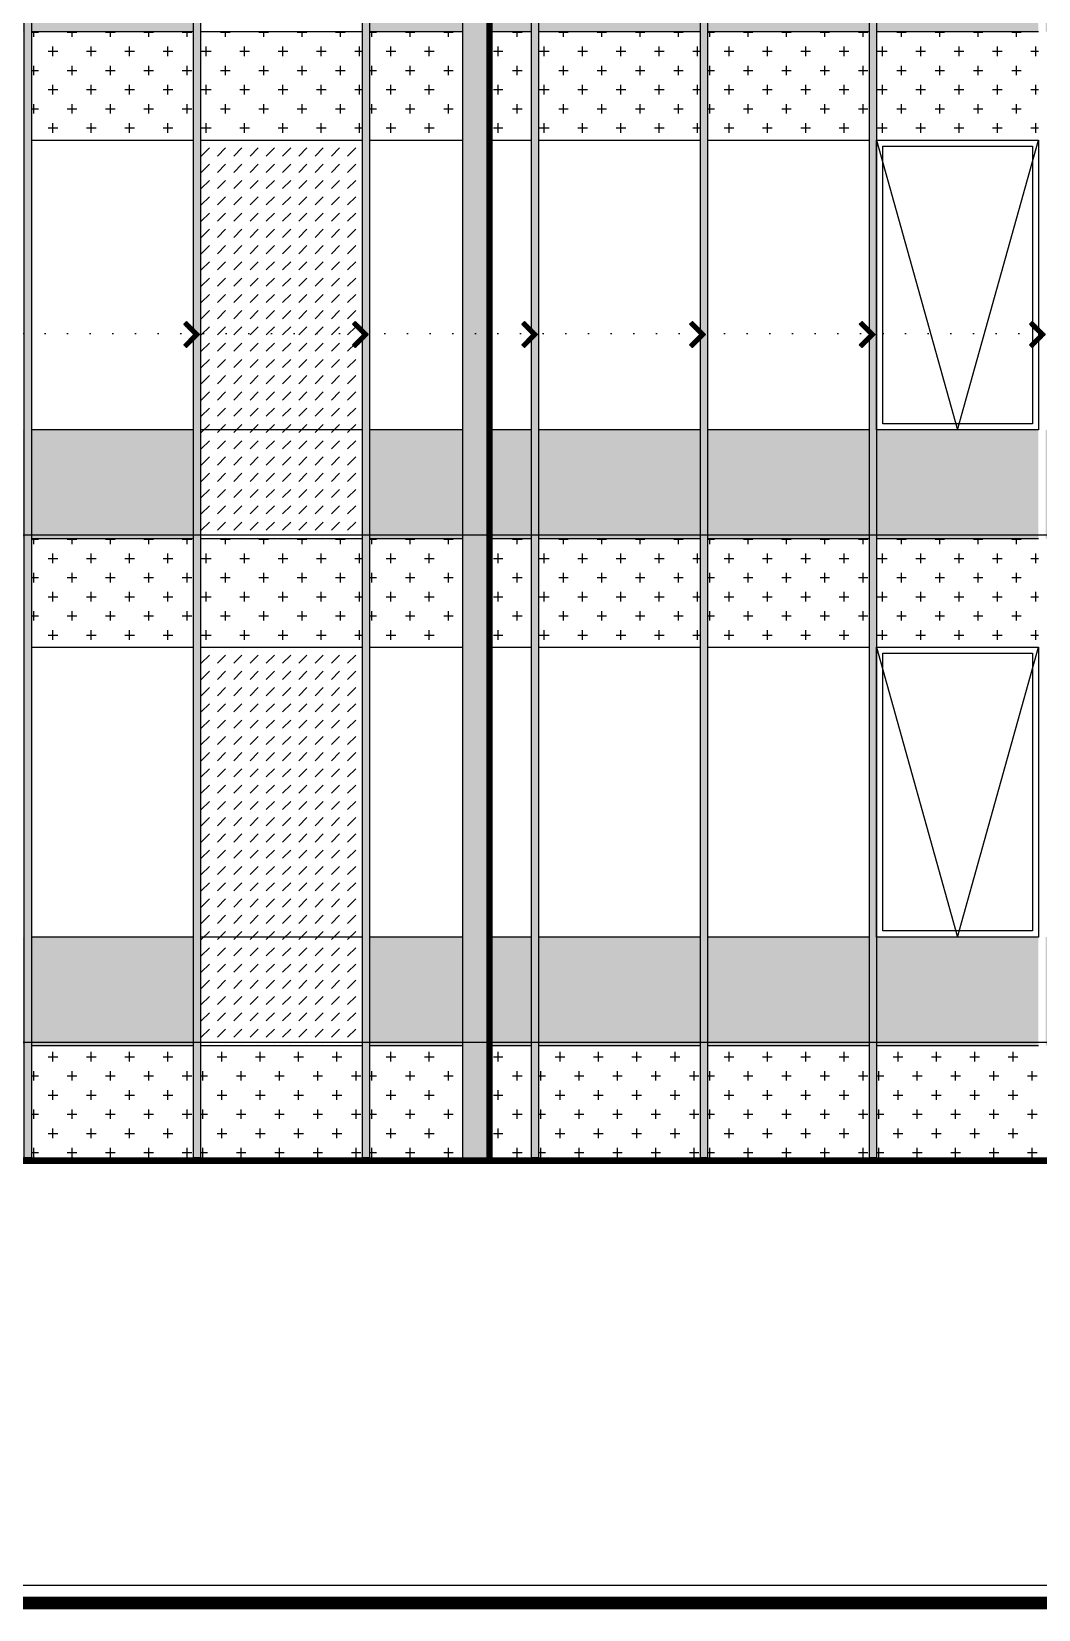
# Model space of a CAD drawing. Extents: x -863035 to 270371, y -8918 to 240488.
# Drawn here: x -836242 to -827902, y 147256 to 160326 of the extents above; entities that cross this region are included whole.
import ezdxf

# ---------------------------------------------------------------- set-up
doc = ezdxf.new("R2010")
doc.units = 0
doc.header["$LTSCALE"] = 1000
doc.header["$MEASUREMENT"] = 0
doc.linetypes.add('109-34 轴网$0$L1$0$$AUDIT_BAD_LTYPE1', pattern=[0])
doc.linetypes.add('DOT2', pattern=[0.125, 0, -0.125])
for name, color, linetype in [('01-标注_符号', 200, 'Continuous'), ('05-填充_156', 156, 'Continuous'), ('05-填充_18', 18, 'Continuous'), ('05-填充_天正', 26, 'Continuous'), ('A-C_窗', 140, 'Continuous'), ('D_铝板', 181, 'Continuous'), ('E-立面', 255, 'Continuous'), ('E-立面轮廓', 241, 'Continuous')]:
    doc.layers.add(name, color=color, linetype=linetype)
doc.layers.add('04-不打印_辅助线', color=165, linetype='Continuous', plot=False)
doc.styles.add('logo-3', font='', dxfattribs={"width": 0.8})
doc.styles.get('logo-3').set_extended_font_data('SimSun')
doc.dimstyles.new('副本 ISO-1', dxfattribs={"dimtxt": 2.5, "dimasz": 1.5, "dimexe": 1.25, "dimexo": 0.625, "dimtad": 1, "dimdec": 0, "dimtxsty": 'logo-3', "dimblk": 'ARCHTICK', "dimcen": 2.5, "dimdle": 1, "dimadec": 0, "dimazin": 0, "dimtfac": 1, "dimtdec": 0, "dimtix": 1, "dimtmove": 0, "dimatfit": 3, "dimldrblk": 'AR', "dimfxl": 0, "dimarcsym": 0})
pattern_1 = [(0, (-1365218.24, 98653.57), (158.75, 158.75), [79.375, -238.125]), (90, (-1365178.55, 98613.88), (-158.75, 158.75), [79.375, -238.125])]
pattern_2 = [(0, (-1362418.24, 98653.57), (158.75, 158.75), [79.375, -238.125]), (90, (-1362378.55, 98613.88), (-158.75, 158.75), [79.375, -238.125])]
pattern_3 = [(0, (-1359618.24, 98653.57), (158.75, 158.75), [79.375, -238.125]), (90, (-1359578.55, 98613.88), (-158.75, 158.75), [79.375, -238.125])]
pattern_4 = [(0, (-1361848.24, 98653.57), (158.75, 158.75), [79.375, -238.125]), (90, (-1361808.55, 98613.88), (-158.75, 158.75), [79.375, -238.125])]
pattern_5 = [(0, (-1365218.24, 102853.57), (158.75, 158.75), [79.375, -238.125]), (90, (-1365178.55, 102813.88), (-158.75, 158.75), [79.375, -238.125])]
pattern_6 = [(0, (-1362418.24, 102853.57), (158.75, 158.75), [79.375, -238.125]), (90, (-1362378.55, 102813.88), (-158.75, 158.75), [79.375, -238.125])]
pattern_7 = [(0, (-1359618.24, 102853.57), (158.75, 158.75), [79.375, -238.125]), (90, (-1359578.55, 102813.88), (-158.75, 158.75), [79.375, -238.125])]

# ---------------------------------------------------------------- blocks, each defined once
blk = doc.blocks.new('*U23')
at = {"layer": '05-填充_18'}
h = blk.add_hatch(color=256, dxfattribs=at)
h.dxf.hatch_style = 1
h.paths.add_polyline_path([(60, -15050), (0, -15050), (0, 310), (60, 310)])
blk.add_lwpolyline([(60, -15050), (0, -15050), (0, 310), (60, 310)], close=True)
blk = doc.blocks.new('*U24')
at = {"layer": '05-填充_18'}
h = blk.add_hatch(color=256, dxfattribs=at)
h.dxf.hatch_style = 1
h.paths.add_polyline_path([(60, -14550), (0, -14550), (0, 310), (60, 310)])
blk.add_lwpolyline([(60, -14550), (0, -14550), (0, 310), (60, 310)], close=True)
blk = doc.blocks.new('A$C2DDF4F07')
at = {"layer": 'A-C_窗'}
for points in [[(0, 2400), (1340, 2400), (1340, 0), (0, 0)], [(50, 2350), (1290, 2350), (1290, 50), (50, 50)]]:
    blk.add_lwpolyline(points, close=True, dxfattribs=at)
blk.add_lwpolyline([(0, 2400), (670, 0), (1340, 2400)], dxfattribs=at)
blk = doc.blocks.new('_ArchTick')
at = {"color": 0, "linetype": 'ByBlock', "const_width": 0.4}
blk.add_lwpolyline([(-0.5, -0.5), (0.5, 0.5)], dxfattribs=at)
blk = doc.blocks.new('*X7')
at = {"color": 0}
for p, q in [((-1012.3076, 1692.7181), (-1012.3076, 1692.7266)), ((-1012.3075, 1692.7267), (-1012.2878, 1692.7267)), ((-1012.3066, 1692.7171), (-1012.3066, 1692.7276)), ((-1012.3065, 1692.7277), (-1012.2888, 1692.7277)), ((-1012.3056, 1692.7161), (-1012.3056, 1692.7286)), ((-1012.3055, 1692.7287), (-1012.2898, 1692.7287)), ((-1012.3046, 1692.7151), (-1012.3046, 1692.7296)), ((-1012.3045, 1692.7297), (-1012.2908, 1692.7297)), ((-1012.3036, 1692.7141), (-1012.3036, 1692.7306)), ((-1012.3035, 1692.7307), (-1012.2918, 1692.7307)), ((-1012.3026, 1692.7131), (-1012.3026, 1692.7316)), ((-1012.3025, 1692.7317), (-1012.2928, 1692.7317)), ((-1012.3016, 1692.7121), (-1012.3016, 1692.7326)), ((-1012.3015, 1692.7327), (-1012.2938, 1692.7327)), ((-1012.3006, 1692.7111), (-1012.3006, 1692.7336)), ((-1012.3005, 1692.7337), (-1012.2948, 1692.7337)), ((-1012.2996, 1692.7101), (-1012.2996, 1692.7346)), ((-1012.2995, 1692.7347), (-1012.2958, 1692.7347)), ((-1012.2986, 1692.7091), (-1012.2986, 1692.7356)), ((-1012.2985, 1692.7357), (-1012.2968, 1692.7357)), ((-1012.2976, 1692.7081), (-1012.2976, 1692.7364)), ((-1012.2966, 1692.7071), (-1012.2966, 1692.7354)), ((-1012.2956, 1692.7061), (-1012.2956, 1692.7344)), ((-1012.2946, 1692.7051), (-1012.2946, 1692.7334)), ((-1012.2936, 1692.7041), (-1012.2936, 1692.7324)), ((-1012.2926, 1692.7031), (-1012.2926, 1692.7314)), ((-1012.2916, 1692.7021), (-1012.2916, 1692.7304)), ((-1012.2906, 1692.7011), (-1012.2906, 1692.7294)), ((-1012.2896, 1692.7001), (-1012.2896, 1692.7284)), ((-1012.2886, 1692.6991), (-1012.2886, 1692.7274)), ((-1012.2876, 1692.6981), (-1012.2876, 1692.7264)), ((-1012.3116, 1692.7221), (-1012.3116, 1692.7226)), ((-1012.3115, 1692.7227), (-1012.2838, 1692.7227)), ((-1012.3111, 1692.7217), (-1012.2828, 1692.7217)), ((-1012.3106, 1692.7211), (-1012.3106, 1692.7236)), ((-1012.3105, 1692.7237), (-1012.2848, 1692.7237)), ((-1012.3101, 1692.7207), (-1012.2818, 1692.7207)), ((-1012.3096, 1692.7201), (-1012.3096, 1692.7246)), ((-1012.3095, 1692.7247), (-1012.2858, 1692.7247)), ((-1012.3091, 1692.7197), (-1012.2808, 1692.7197)), ((-1012.3086, 1692.7191), (-1012.3086, 1692.7256)), ((-1012.3085, 1692.7257), (-1012.2868, 1692.7257)), ((-1012.3081, 1692.7187), (-1012.2798, 1692.7187)), ((-1012.3071, 1692.7177), (-1012.2788, 1692.7177)), ((-1012.3061, 1692.7167), (-1012.2778, 1692.7167)), ((-1012.3051, 1692.7157), (-1012.2768, 1692.7157)), ((-1012.3041, 1692.7147), (-1012.2758, 1692.7147)), ((-1012.3031, 1692.7137), (-1012.2748, 1692.7137)), ((-1012.3021, 1692.7127), (-1012.2738, 1692.7127)), ((-1012.3011, 1692.7117), (-1012.2728, 1692.7117)), ((-1012.3001, 1692.7107), (-1012.2718, 1692.7107)), ((-1012.2991, 1692.7097), (-1012.2708, 1692.7097)), ((-1012.2981, 1692.7087), (-1012.2698, 1692.7087)), ((-1012.2971, 1692.7077), (-1012.2688, 1692.7077)), ((-1012.2961, 1692.7067), (-1012.2678, 1692.7067)), ((-1012.2951, 1692.7057), (-1012.2668, 1692.7057)), ((-1012.2941, 1692.7047), (-1012.2658, 1692.7047)), ((-1012.2931, 1692.7037), (-1012.2648, 1692.7037)), ((-1012.2921, 1692.7027), (-1012.2638, 1692.7027)), ((-1012.2911, 1692.7017), (-1012.2628, 1692.7017)), ((-1012.2901, 1692.7007), (-1012.2618, 1692.7007)), ((-1012.2891, 1692.6997), (-1012.2608, 1692.6997)), ((-1012.2881, 1692.6987), (-1012.2598, 1692.6987)), ((-1012.2871, 1692.6977), (-1012.2588, 1692.6977)), ((-1012.2866, 1692.6971), (-1012.2866, 1692.7254)), ((-1012.2861, 1692.6967), (-1012.2578, 1692.6967)), ((-1012.2856, 1692.6961), (-1012.2856, 1692.7244)), ((-1012.2851, 1692.6957), (-1012.2568, 1692.6957)), ((-1012.2846, 1692.6951), (-1012.2846, 1692.7234)), ((-1012.2841, 1692.6947), (-1012.2558, 1692.6947)), ((-1012.2836, 1692.6941), (-1012.2836, 1692.7224)), ((-1012.2836, 1692.6457), (-1012.2553, 1692.6457)), ((-1012.2831, 1692.6937), (-1012.2548, 1692.6937)), ((-1012.2826, 1692.6931), (-1012.2826, 1692.7214)), ((-1012.2826, 1692.6467), (-1012.2543, 1692.6467)), ((-1012.2826, 1692.6184), (-1012.2826, 1692.6467)), ((-1012.2821, 1692.6927), (-1012.2538, 1692.6927)), ((-1012.2816, 1692.6921), (-1012.2816, 1692.7204)), ((-1012.2816, 1692.6477), (-1012.2533, 1692.6477)), ((-1012.2816, 1692.6194), (-1012.2816, 1692.6477)), ((-1012.2811, 1692.6917), (-1012.2528, 1692.6917)), ((-1012.2806, 1692.6911), (-1012.2806, 1692.7194)), ((-1012.2806, 1692.6487), (-1012.2523, 1692.6487)), ((-1012.2806, 1692.6204), (-1012.2806, 1692.6487)), ((-1012.2801, 1692.6907), (-1012.2518, 1692.6907)), ((-1012.2796, 1692.6901), (-1012.2796, 1692.7184)), ((-1012.2796, 1692.6497), (-1012.2513, 1692.6497)), ((-1012.2796, 1692.6214), (-1012.2796, 1692.6497)), ((-1012.2791, 1692.6897), (-1012.2508, 1692.6897)), ((-1012.2786, 1692.6891), (-1012.2786, 1692.7174)), ((-1012.2786, 1692.6507), (-1012.2503, 1692.6507)), ((-1012.2786, 1692.6224), (-1012.2786, 1692.6507)), ((-1012.2781, 1692.6887), (-1012.2498, 1692.6887)), ((-1012.2776, 1692.6881), (-1012.2776, 1692.7164)), ((-1012.2776, 1692.6517), (-1012.2493, 1692.6517)), ((-1012.2776, 1692.6234), (-1012.2776, 1692.6517)), ((-1012.2771, 1692.6877), (-1012.2488, 1692.6877)), ((-1012.2766, 1692.6871), (-1012.2766, 1692.7154)), ((-1012.2766, 1692.6527), (-1012.2483, 1692.6527)), ((-1012.2766, 1692.6244), (-1012.2766, 1692.6527)), ((-1012.2761, 1692.6867), (-1012.2478, 1692.6867)), ((-1012.2756, 1692.6861), (-1012.2756, 1692.7144)), ((-1012.2756, 1692.6537), (-1012.2473, 1692.6537)), ((-1012.2756, 1692.6254), (-1012.2756, 1692.6537)), ((-1012.2751, 1692.6857), (-1012.2468, 1692.6857)), ((-1012.2746, 1692.6851), (-1012.2746, 1692.7134)), ((-1012.2746, 1692.6547), (-1012.2463, 1692.6547)), ((-1012.2746, 1692.6264), (-1012.2746, 1692.6547)), ((-1012.2741, 1692.6847), (-1012.2458, 1692.6847)), ((-1012.2736, 1692.6841), (-1012.2736, 1692.7124)), ((-1012.2736, 1692.6557), (-1012.2453, 1692.6557)), ((-1012.2736, 1692.6274), (-1012.2736, 1692.6557)), ((-1012.2731, 1692.6837), (-1012.2448, 1692.6837)), ((-1012.2726, 1692.6831), (-1012.2726, 1692.7114)), ((-1012.2726, 1692.6567), (-1012.2443, 1692.6567)), ((-1012.2726, 1692.6284), (-1012.2726, 1692.6567)), ((-1012.2721, 1692.6827), (-1012.2438, 1692.6827)), ((-1012.2716, 1692.6821), (-1012.2716, 1692.7104)), ((-1012.2716, 1692.6577), (-1012.2433, 1692.6577)), ((-1012.2716, 1692.6294), (-1012.2716, 1692.6577)), ((-1012.2711, 1692.6817), (-1012.2428, 1692.6817)), ((-1012.2706, 1692.6811), (-1012.2706, 1692.7094)), ((-1012.2706, 1692.6587), (-1012.2423, 1692.6587)), ((-1012.2706, 1692.6304), (-1012.2706, 1692.6587)), ((-1012.2701, 1692.6807), (-1012.2418, 1692.6807)), ((-1012.2696, 1692.6801), (-1012.2696, 1692.7084)), ((-1012.2696, 1692.6597), (-1012.2413, 1692.6597)), ((-1012.2696, 1692.6314), (-1012.2696, 1692.6597)), ((-1012.2691, 1692.6797), (-1012.2408, 1692.6797)), ((-1012.2686, 1692.6791), (-1012.2686, 1692.7074)), ((-1012.2686, 1692.6607), (-1012.2403, 1692.6607)), ((-1012.2686, 1692.6324), (-1012.2686, 1692.6607)), ((-1012.2681, 1692.6787), (-1012.2398, 1692.6787)), ((-1012.2676, 1692.6781), (-1012.2676, 1692.7064)), ((-1012.2676, 1692.6617), (-1012.2393, 1692.6617)), ((-1012.2676, 1692.6334), (-1012.2676, 1692.6617)), ((-1012.2671, 1692.6777), (-1012.2388, 1692.6777)), ((-1012.2666, 1692.6771), (-1012.2666, 1692.7054)), ((-1012.2666, 1692.6627), (-1012.2383, 1692.6627)), ((-1012.2666, 1692.6344), (-1012.2666, 1692.6627)), ((-1012.2661, 1692.6767), (-1012.2378, 1692.6767)), ((-1012.2656, 1692.6761), (-1012.2656, 1692.7044)), ((-1012.2656, 1692.6637), (-1012.2373, 1692.6637)), ((-1012.2656, 1692.6354), (-1012.2656, 1692.6637)), ((-1012.2651, 1692.6757), (-1012.2368, 1692.6757)), ((-1012.2646, 1692.6751), (-1012.2646, 1692.7034)), ((-1012.2646, 1692.6647), (-1012.2363, 1692.6647)), ((-1012.2646, 1692.6364), (-1012.2646, 1692.6647)), ((-1012.2641, 1692.6747), (-1012.2358, 1692.6747)), ((-1012.2636, 1692.6741), (-1012.2636, 1692.7024)), ((-1012.2636, 1692.6657), (-1012.2353, 1692.6657)), ((-1012.2636, 1692.6374), (-1012.2636, 1692.6657)), ((-1012.2631, 1692.6737), (-1012.2348, 1692.6737)), ((-1012.2626, 1692.6731), (-1012.2626, 1692.7014)), ((-1012.2626, 1692.6667), (-1012.2343, 1692.6667)), ((-1012.2626, 1692.6384), (-1012.2626, 1692.6667)), ((-1012.2621, 1692.6727), (-1012.2338, 1692.6727)), ((-1012.2616, 1692.6721), (-1012.2616, 1692.7004)), ((-1012.2616, 1692.6677), (-1012.2333, 1692.6677)), ((-1012.2616, 1692.6394), (-1012.2616, 1692.6677)), ((-1012.2611, 1692.6717), (-1012.2328, 1692.6717)), ((-1012.2606, 1692.6711), (-1012.2606, 1692.6994)), ((-1012.2606, 1692.6687), (-1012.2323, 1692.6687)), ((-1012.2606, 1692.6404), (-1012.2606, 1692.6687)), ((-1012.2601, 1692.6707), (-1012.2318, 1692.6707)), ((-1012.2596, 1692.6701), (-1012.2596, 1692.6984)), ((-1012.2596, 1692.6697), (-1012.2313, 1692.6697)), ((-1012.2596, 1692.6414), (-1012.2596, 1692.6697)), ((-1012.2586, 1692.6424), (-1012.2586, 1692.6974)), ((-1012.2576, 1692.6434), (-1012.2576, 1692.6964)), ((-1012.2566, 1692.6444), (-1012.2566, 1692.6954)), ((-1012.2556, 1692.6454), (-1012.2556, 1692.6944)), ((-1012.2546, 1692.6464), (-1012.2546, 1692.6934)), ((-1012.2536, 1692.6474), (-1012.2536, 1692.6924)), ((-1012.2526, 1692.6484), (-1012.2526, 1692.6914)), ((-1012.2516, 1692.6494), (-1012.2516, 1692.6904)), ((-1012.2506, 1692.6504), (-1012.2506, 1692.6894)), ((-1012.2496, 1692.6514), (-1012.2496, 1692.6884)), ((-1012.2486, 1692.6524), (-1012.2486, 1692.6874)), ((-1012.2476, 1692.6534), (-1012.2476, 1692.6864)), ((-1012.2466, 1692.6544), (-1012.2466, 1692.6854)), ((-1012.2456, 1692.6554), (-1012.2456, 1692.6844)), ((-1012.2446, 1692.6564), (-1012.2446, 1692.6834)), ((-1012.2436, 1692.6574), (-1012.2436, 1692.6824)), ((-1012.2426, 1692.6584), (-1012.2426, 1692.6814)), ((-1012.2416, 1692.6594), (-1012.2416, 1692.6804)), ((-1012.2406, 1692.6604), (-1012.2406, 1692.6794)), ((-1012.2396, 1692.6614), (-1012.2396, 1692.6784)), ((-1012.2386, 1692.6624), (-1012.2386, 1692.6774)), ((-1012.2376, 1692.6634), (-1012.2376, 1692.6764)), ((-1012.2366, 1692.6644), (-1012.2366, 1692.6754)), ((-1012.2356, 1692.6654), (-1012.2356, 1692.6744)), ((-1012.2346, 1692.6664), (-1012.2346, 1692.6734)), ((-1012.2336, 1692.6674), (-1012.2336, 1692.6724)), ((-1012.2326, 1692.6684), (-1012.2326, 1692.6714)), ((-1012.2316, 1692.6694), (-1012.2316, 1692.6704)), ((-1012.3116, 1692.6177), (-1012.2833, 1692.6177)), ((-1012.3116, 1692.6172), (-1012.3116, 1692.6177)), ((-1012.3111, 1692.6167), (-1012.2843, 1692.6167)), ((-1012.3106, 1692.6187), (-1012.2823, 1692.6187)), ((-1012.3106, 1692.6162), (-1012.3106, 1692.6187)), ((-1012.3101, 1692.6157), (-1012.2853, 1692.6157)), ((-1012.3096, 1692.6197), (-1012.2813, 1692.6197)), ((-1012.3096, 1692.6152), (-1012.3096, 1692.6197)), ((-1012.3091, 1692.6147), (-1012.2863, 1692.6147)), ((-1012.3086, 1692.6207), (-1012.2803, 1692.6207)), ((-1012.3086, 1692.6142), (-1012.3086, 1692.6207)), ((-1012.3081, 1692.6137), (-1012.2873, 1692.6137)), ((-1012.3076, 1692.6217), (-1012.2793, 1692.6217)), ((-1012.3076, 1692.6132), (-1012.3076, 1692.6217)), ((-1012.3071, 1692.6127), (-1012.2883, 1692.6127)), ((-1012.3066, 1692.6227), (-1012.2783, 1692.6227)), ((-1012.3066, 1692.6122), (-1012.3066, 1692.6227)), ((-1012.3061, 1692.6117), (-1012.2893, 1692.6117)), ((-1012.3056, 1692.6237), (-1012.2773, 1692.6237)), ((-1012.3056, 1692.6112), (-1012.3056, 1692.6237)), ((-1012.3051, 1692.6107), (-1012.2903, 1692.6107)), ((-1012.3046, 1692.6247), (-1012.2763, 1692.6247)), ((-1012.3046, 1692.6102), (-1012.3046, 1692.6247)), ((-1012.3041, 1692.6097), (-1012.2913, 1692.6097)), ((-1012.3036, 1692.6257), (-1012.2753, 1692.6257)), ((-1012.3036, 1692.6092), (-1012.3036, 1692.6257)), ((-1012.3031, 1692.6087), (-1012.2923, 1692.6087)), ((-1012.3026, 1692.6267), (-1012.2743, 1692.6267)), ((-1012.3026, 1692.6082), (-1012.3026, 1692.6267)), ((-1012.3021, 1692.6077), (-1012.2933, 1692.6077)), ((-1012.3016, 1692.6277), (-1012.2733, 1692.6277)), ((-1012.3016, 1692.6072), (-1012.3016, 1692.6277)), ((-1012.3011, 1692.6067), (-1012.2943, 1692.6067)), ((-1012.3006, 1692.6287), (-1012.2723, 1692.6287)), ((-1012.3006, 1692.6062), (-1012.3006, 1692.6287)), ((-1012.3001, 1692.6057), (-1012.2953, 1692.6057)), ((-1012.2996, 1692.6297), (-1012.2713, 1692.6297)), ((-1012.2996, 1692.6052), (-1012.2996, 1692.6297)), ((-1012.2991, 1692.6047), (-1012.2963, 1692.6047)), ((-1012.2986, 1692.6307), (-1012.2703, 1692.6307)), ((-1012.2986, 1692.6042), (-1012.2986, 1692.6307)), ((-1012.2981, 1692.6037), (-1012.2973, 1692.6037)), ((-1012.2976, 1692.6317), (-1012.2693, 1692.6317)), ((-1012.2976, 1692.6034), (-1012.2976, 1692.6317)), ((-1012.2966, 1692.6327), (-1012.2683, 1692.6327)), ((-1012.2966, 1692.6044), (-1012.2966, 1692.6327)), ((-1012.2956, 1692.6337), (-1012.2673, 1692.6337)), ((-1012.2956, 1692.6054), (-1012.2956, 1692.6337)), ((-1012.2946, 1692.6347), (-1012.2663, 1692.6347)), ((-1012.2946, 1692.6064), (-1012.2946, 1692.6347)), ((-1012.2936, 1692.6357), (-1012.2653, 1692.6357)), ((-1012.2936, 1692.6074), (-1012.2936, 1692.6357)), ((-1012.2926, 1692.6367), (-1012.2643, 1692.6367)), ((-1012.2926, 1692.6084), (-1012.2926, 1692.6367)), ((-1012.2916, 1692.6377), (-1012.2633, 1692.6377)), ((-1012.2916, 1692.6094), (-1012.2916, 1692.6377)), ((-1012.2906, 1692.6387), (-1012.2623, 1692.6387)), ((-1012.2906, 1692.6104), (-1012.2906, 1692.6387)), ((-1012.2896, 1692.6397), (-1012.2613, 1692.6397)), ((-1012.2896, 1692.6114), (-1012.2896, 1692.6397)), ((-1012.2886, 1692.6407), (-1012.2603, 1692.6407)), ((-1012.2886, 1692.6124), (-1012.2886, 1692.6407)), ((-1012.2876, 1692.6417), (-1012.2593, 1692.6417)), ((-1012.2876, 1692.6134), (-1012.2876, 1692.6417)), ((-1012.2866, 1692.6427), (-1012.2583, 1692.6427)), ((-1012.2866, 1692.6144), (-1012.2866, 1692.6427)), ((-1012.2856, 1692.6437), (-1012.2573, 1692.6437)), ((-1012.2856, 1692.6154), (-1012.2856, 1692.6437)), ((-1012.2846, 1692.6447), (-1012.2563, 1692.6447)), ((-1012.2846, 1692.6164), (-1012.2846, 1692.6447)), ((-1012.2836, 1692.6174), (-1012.2836, 1692.6457))]:
    blk.add_line(p, q, dxfattribs=at)
blk = doc.blocks.new('A-ARROW')
blk.add_lwpolyline([(0.0808, 0.0525), (0.0666, 0.0666), (0, 0), (0.0666, -0.0666), (0.0808, -0.0525), (0.0283, 0)], close=True)
at = {"rotation": 180}
blk.add_blockref('*X7', (-1012.2311, 1692.6699), dxfattribs=at)
blk = doc.blocks.new('AR')
at = {"xscale": -21.59999999986031, "yscale": 21.59999999999127, "zscale": 21.6, "rotation": 359.9999997162888}
blk.add_blockref('A-ARROW', (0, 0), dxfattribs=at)

msp = doc.modelspace()

# ---------------------------------------------------------------- hatches: boundary and pattern name
at = {"layer": '05-填充_156'}
h = msp.add_hatch(dxfattribs=at)
h.set_pattern_fill('CROSS', color=136, scale=100)
h.set_pattern_definition(pattern_5)
h.paths.add_polyline_path([(-834901.8, 160326.2), (-836241.8, 160326.2), (-836241.8, 159426.2), (-834901.8, 159426.2)])
h = msp.add_hatch(dxfattribs=at)
h.set_pattern_fill('CROSS', color=136, scale=100)
h.set_pattern_definition(pattern_5)
h.paths.add_polyline_path([(-833501.8, 160326.2), (-834841.8, 160326.2), (-834841.8, 159426.2), (-833501.8, 159426.2)])
h = msp.add_hatch(dxfattribs=at)
h.set_pattern_fill('CROSS', color=136, scale=100)
h.set_pattern_definition(pattern_6)
h.paths.add_polyline_path([(-832671.8, 160326.2), (-833441.8, 160326.2), (-833441.8, 159426.2), (-832671.8, 159426.2)])
h = msp.add_hatch(dxfattribs=at)
h.set_pattern_fill('CROSS', color=136, scale=100)
h.set_pattern_definition([(0, (-1361848.24, 102853.57), (158.75, 158.75), [79.375, -238.125]), (90, (-1361808.55, 102813.88), (-158.75, 158.75), [79.375, -238.125])])
h.paths.add_polyline_path([(-832101.8, 160326.2), (-832471.8, 160326.2), (-832471.8, 159426.2), (-832101.8, 159426.2)])
h = msp.add_hatch(dxfattribs=at)
h.set_pattern_fill('CROSS', color=136, scale=100)
h.set_pattern_definition(pattern_6)
h.paths.add_polyline_path([(-830701.8, 160326.2), (-832041.8, 160326.2), (-832041.8, 159426.2), (-830701.8, 159426.2)])
h = msp.add_hatch(dxfattribs=at)
h.set_pattern_fill('CROSS', color=136, scale=100)
h.set_pattern_definition(pattern_7)
h.paths.add_polyline_path([(-829301.8, 160326.2), (-830641.8, 160326.2), (-830641.8, 159426.2), (-829301.8, 159426.2)])
h = msp.add_hatch(dxfattribs=at)
h.set_pattern_fill('CROSS', color=136, scale=100)
h.set_pattern_definition(pattern_7)
h.paths.add_polyline_path([(-827901.8, 160326.2), (-829241.8, 160326.2), (-829241.8, 159426.2), (-827901.8, 159426.2)])
h = msp.add_hatch(dxfattribs=at)
h.set_pattern_fill('DASH', color=256, scale=100, angle=45)
h.set_pattern_definition([(45, (-1363818.24, 102853.57), (1e-14, 134.703842), [95.25, -95.25])])
h.paths.add_polyline_path([(-833501.8, 159426.2), (-834841.8, 159426.2), (-834841.8, 156126.2), (-833501.8, 156126.2)])
h = msp.add_hatch(dxfattribs=at)
h.set_pattern_fill('CROSS', color=136, scale=100)
h.set_pattern_definition(pattern_1)
h.paths.add_polyline_path([(-834901.8, 156126.2), (-836241.8, 156126.2), (-836241.8, 155226.2), (-834901.8, 155226.2)])
h = msp.add_hatch(dxfattribs=at)
h.set_pattern_fill('CROSS', color=136, scale=100)
h.set_pattern_definition(pattern_1)
h.paths.add_polyline_path([(-833501.8, 156126.2), (-834841.8, 156126.2), (-834841.8, 155226.2), (-833501.8, 155226.2)])
h = msp.add_hatch(dxfattribs=at)
h.set_pattern_fill('CROSS', color=136, scale=100)
h.set_pattern_definition(pattern_2)
h.paths.add_polyline_path([(-832671.8, 156126.2), (-833441.8, 156126.2), (-833441.8, 155226.2), (-832671.8, 155226.2)])
h = msp.add_hatch(dxfattribs=at)
h.set_pattern_fill('CROSS', color=136, scale=100)
h.set_pattern_definition(pattern_4)
h.paths.add_polyline_path([(-832101.8, 156126.2), (-832471.8, 156126.2), (-832471.8, 155226.2), (-832101.8, 155226.2)])
h = msp.add_hatch(dxfattribs=at)
h.set_pattern_fill('CROSS', color=136, scale=100)
h.set_pattern_definition(pattern_2)
h.paths.add_polyline_path([(-830701.8, 156126.2), (-832041.8, 156126.2), (-832041.8, 155226.2), (-830701.8, 155226.2)])
h = msp.add_hatch(dxfattribs=at)
h.set_pattern_fill('CROSS', color=136, scale=100)
h.set_pattern_definition(pattern_3)
h.paths.add_polyline_path([(-829301.8, 156126.2), (-830641.8, 156126.2), (-830641.8, 155226.2), (-829301.8, 155226.2)])
h = msp.add_hatch(dxfattribs=at)
h.set_pattern_fill('CROSS', color=136, scale=100)
h.set_pattern_definition(pattern_3)
h.paths.add_polyline_path([(-827901.8, 156126.2), (-829241.8, 156126.2), (-829241.8, 155226.2), (-827901.8, 155226.2)])
h = msp.add_hatch(dxfattribs=at)
h.set_pattern_fill('DASH', color=256, scale=100, angle=45)
h.set_pattern_definition([(45, (-1363818.24, 98653.57), (1e-14, 134.703842), [95.25, -95.25])])
h.paths.add_polyline_path([(-833501.8, 155226.2), (-834841.8, 155226.2), (-834841.8, 151926.2), (-833501.8, 151926.2)])
h = msp.add_hatch(dxfattribs=at)
h.set_pattern_fill('CROSS', color=136, scale=100)
h.set_pattern_definition(pattern_1)
h.paths.add_polyline_path([(-834901.8, 151926.2), (-836241.8, 151926.2), (-836241.8, 150996.2), (-834901.8, 150996.2)])
h = msp.add_hatch(dxfattribs=at)
h.set_pattern_fill('CROSS', color=136, scale=100)
h.set_pattern_definition([(0, (-1363818.24, 98653.57), (158.75, 158.75), [79.375, -238.125]), (90, (-1363778.55, 98613.88), (-158.75, 158.75), [79.375, -238.125])])
h.paths.add_polyline_path([(-833501.8, 151926.2), (-834841.8, 151926.2), (-834841.8, 150996.2), (-833501.8, 150996.2)])
h = msp.add_hatch(dxfattribs=at)
h.set_pattern_fill('CROSS', color=136, scale=100)
h.set_pattern_definition(pattern_2)
h.paths.add_polyline_path([(-832671.8, 151926.2), (-833441.8, 151926.2), (-833441.8, 150996.2), (-832671.8, 150996.2)])
h = msp.add_hatch(dxfattribs=at)
h.set_pattern_fill('CROSS', color=136, scale=100)
h.set_pattern_definition(pattern_4)
h.paths.add_polyline_path([(-832101.8, 151926.2), (-832471.8, 151926.2), (-832471.8, 150996.2), (-832101.8, 150996.2)])
h = msp.add_hatch(dxfattribs=at)
h.set_pattern_fill('CROSS', color=136, scale=100)
h.set_pattern_definition([(0, (-1361018.24, 98653.57), (158.75, 158.75), [79.375, -238.125]), (90, (-1360978.55, 98613.88), (-158.75, 158.75), [79.375, -238.125])])
h.paths.add_polyline_path([(-830701.8, 151926.2), (-832041.8, 151926.2), (-832041.8, 150996.2), (-830701.8, 150996.2)])
h = msp.add_hatch(dxfattribs=at)
h.set_pattern_fill('CROSS', color=136, scale=100)
h.set_pattern_definition(pattern_3)
h.paths.add_polyline_path([(-829301.8, 151926.2), (-830641.8, 151926.2), (-830641.8, 150996.2), (-829301.8, 150996.2)])
h = msp.add_hatch(dxfattribs=at)
h.set_pattern_fill('CROSS', color=136, scale=100)
h.set_pattern_definition([(0, (-1358218.24, 98653.57), (158.75, 158.75), [79.375, -238.125]), (90, (-1358178.55, 98613.88), (-158.75, 158.75), [79.375, -238.125])])
h.paths.add_polyline_path([(-827901.8, 151926.2), (-829241.8, 151926.2), (-829241.8, 150996.2), (-827901.8, 150996.2)])
at = {"layer": '05-填充_18'}
h = msp.add_hatch(color=256, dxfattribs=at)
h.dxf.hatch_style = 1
h.paths.add_polyline_path([(-832471.8, 166356.2), (-832671.8, 166356.2), (-832671.8, 150996.2), (-832471.8, 150996.2)])
at = {"layer": '05-填充_天正'}
h = msp.add_hatch(dxfattribs=at)
h.set_pattern_fill('AR-CONC', color=256, scale=200)
h.set_pattern_definition([(50, (-468083.67, 4200), (364.36934, -31.87817), [38.1, -419.1]), (355, (-468083.67, 4200), (-70.48565, 382.1133), [30.48, -335.28]), (100.451, (-468053.3, 4197.34), (293.885, 350.23338), [32.38, -356.18]), (46.1842, (-468083.67, 4301.6), (542.1581, -84.08466), [57.15, -628.65]), (96.6356, (-468038.5, 4294.6), (474.8085, 494.8511), [48.57, -534.27]), (351.184, (-468083.67, 4301.6), (474.8092, 494.8502), [45.72, -502.92]), (21, (-468032.87, 4276.2), (303.22976, -204.53104), [38.1, -419.1]), (326, (-468032.87, 4276.2), (123.60406, 368.37593), [30.48, -335.28]), (71.4514, (-468007.6, 4259.16), (426.83298, 163.84572), [32.38, -356.18]), (37.5, (-468083.67, 4200), (6.177207, 169.110078), [0, -331.216, 0, -340.36, 0, -336.55]), (7.5, (-468083.67, 4200), (133.639325, 200.36115), [0, -194.056, 0, -323.596, 0, -128.27]), (327.5, (-468196.95, 4200), (271.18119, -11.45749), [0, -127, 0, -396.24, 0, -525.78]), (317.5, (-468247.75, 4200), (296.25836, 50.85298), [0, -165.1, 0, -263.144, 0, -373.38])])
h.paths.add_polyline_path([(-805441.8, 160326.2), (-804671.8, 160326.2), (-804671.8, 161226.2), (-805441.8, 161226.2)])
h.paths.add_polyline_path([(-806841.8, 160326.2), (-805501.8, 160326.2), (-805501.8, 161226.2), (-806841.8, 161226.2)])
h.paths.add_polyline_path([(-811041.8, 161226.2), (-809701.8, 161226.2), (-809701.8, 160326.2), (-811041.8, 160326.2)])
h.paths.add_polyline_path([(-812441.8, 160326.2), (-811101.8, 160326.2), (-811101.8, 161226.2), (-812441.8, 161226.2)])
h.paths.add_polyline_path([(-813841.8, 161226.2), (-812501.8, 161226.2), (-812501.8, 160326.2), (-813841.8, 160326.2)])
h.paths.add_polyline_path([(-815241.8, 160326.2), (-813901.8, 160326.2), (-813901.8, 161226.2), (-815241.8, 161226.2)])
h.paths.add_polyline_path([(-816641.8, 160326.2), (-815871.8, 160326.2), (-815871.8, 161226.2), (-816641.8, 161226.2)])
h.paths.add_polyline_path([(-818041.8, 161226.2), (-816701.8, 161226.2), (-816701.8, 160326.2), (-818041.8, 160326.2)])
h.paths.add_polyline_path([(-819441.8, 160326.2), (-818101.8, 160326.2), (-818101.8, 161226.2), (-819441.8, 161226.2)])
h.paths.add_polyline_path([(-820841.8, 160326.2), (-819501.8, 160326.2), (-819501.8, 161226.2), (-820841.8, 161226.2)])
h.paths.add_polyline_path([(-822241.8, 161226.2), (-821471.8, 161226.2), (-821471.8, 160326.2), (-822241.8, 160326.2)])
h.paths.add_polyline_path([(-823641.8, 160326.2), (-822301.8, 160326.2), (-822301.8, 161226.2), (-823641.8, 161226.2)])
h.paths.add_polyline_path([(-827841.8, 160326.2), (-826501.8, 160326.2), (-826501.8, 161226.2), (-827841.8, 161226.2)])
h.paths.add_polyline_path([(-829241.8, 161226.2), (-827901.8, 161226.2), (-827901.8, 160326.2), (-829241.8, 160326.2)])
h.paths.add_polyline_path([(-830641.8, 160326.2), (-829301.8, 160326.2), (-829301.8, 161226.2), (-830641.8, 161226.2)])
h.paths.add_polyline_path([(-832041.8, 161226.2), (-830701.8, 161226.2), (-830701.8, 160326.2), (-832041.8, 160326.2)])
h.paths.add_polyline_path([(-832471.8, 160326.2), (-832101.8, 160326.2), (-832101.8, 161226.2), (-832471.8, 161226.2)])
h.paths.add_polyline_path([(-833441.8, 160326.2), (-832671.8, 160326.2), (-832671.8, 161226.2), (-833441.8, 161226.2)])
h.paths.add_polyline_path([(-836241.8, 161226.2), (-834901.8, 161226.2), (-834901.8, 160326.2), (-836241.8, 160326.2)])
h.paths.add_polyline_path([(-837641.8, 160326.2), (-836301.8, 160326.2), (-836301.8, 161226.2), (-837641.8, 161226.2)])
h.paths.add_polyline_path([(-839041.8, 161226.2), (-837701.8, 161226.2), (-837701.8, 160326.2), (-839041.8, 160326.2)])
h.paths.add_polyline_path([(-840441.8, 160326.2), (-839101.8, 160326.2), (-839101.8, 161226.2), (-840441.8, 161226.2)])
h.paths.add_polyline_path([(-844641.8, 161226.2), (-843301.8, 161226.2), (-843301.8, 160326.2), (-844641.8, 160326.2)])
h.paths.add_polyline_path([(-846041.8, 160326.2), (-844701.8, 160326.2), (-844701.8, 161226.2), (-846041.8, 161226.2)])
h.paths.add_polyline_path([(-847441.8, 160326.2), (-846101.8, 160326.2), (-846101.8, 161226.2), (-847441.8, 161226.2)])
h.paths.add_polyline_path([(-848841.8, 160326.2), (-847501.8, 160326.2), (-847501.8, 161226.2), (-848841.8, 161226.2)])
h.paths.add_polyline_path([(-851071.8, 160326.2), (-850301.8, 160326.2), (-850301.8, 161226.2), (-851071.8, 161226.2)])
h = msp.add_hatch(dxfattribs=at)
h.set_pattern_fill('AR-CONC', color=256, scale=200)
h.set_pattern_definition([(50, (-468083.67, 0), (364.36934, -31.87817), [38.1, -419.1]), (355, (-468083.67, 0), (-70.48565, 382.1133), [30.48, -335.28]), (100.451, (-468053.3, -2.66), (293.885, 350.23338), [32.38, -356.18]), (46.1842, (-468083.67, 101.6), (542.1581, -84.08466), [57.15, -628.65]), (96.6356, (-468038.5, 94.6), (474.8085, 494.8511), [48.57, -534.27]), (351.184, (-468083.67, 101.6), (474.8092, 494.8502), [45.72, -502.92]), (21, (-468032.87, 76.2), (303.22976, -204.53104), [38.1, -419.1]), (326, (-468032.87, 76.2), (123.60406, 368.37593), [30.48, -335.28]), (71.4514, (-468007.6, 59.16), (426.83298, 163.84572), [32.38, -356.18]), (37.5, (-468083.67, 0), (6.177207, 169.110078), [0, -331.216, 0, -340.36, 0, -336.55]), (7.5, (-468083.67, 0), (133.639325, 200.36115), [0, -194.056, 0, -323.596, 0, -128.27]), (327.5, (-468196.95, 0), (271.18119, -11.45749), [0, -127, 0, -396.24, 0, -525.78]), (317.5, (-468247.75, 0), (296.25836, 50.85298), [0, -165.1, 0, -263.144, 0, -373.38])])
h.paths.add_polyline_path([(-804471.8, 157026.2), (-803271.8, 157026.2), (-803271.8, 156126.2), (-804471.8, 156126.2)])
h.paths.add_polyline_path([(-805441.8, 156126.2), (-804671.8, 156126.2), (-804671.8, 157026.2), (-805441.8, 157026.2)])
h.paths.add_polyline_path([(-806841.8, 156126.2), (-805501.8, 156126.2), (-805501.8, 157026.2), (-806841.8, 157026.2)])
h.paths.add_polyline_path([(-811041.8, 157026.2), (-809701.8, 157026.2), (-809701.8, 156126.2), (-811041.8, 156126.2)])
h.paths.add_polyline_path([(-812441.8, 156126.2), (-811101.8, 156126.2), (-811101.8, 157026.2), (-812441.8, 157026.2)])
h.paths.add_polyline_path([(-813841.8, 157026.2), (-812501.8, 157026.2), (-812501.8, 156126.2), (-813841.8, 156126.2)])
h.paths.add_polyline_path([(-815241.8, 156126.2), (-813901.8, 156126.2), (-813901.8, 157026.2), (-815241.8, 157026.2)])
h.paths.add_polyline_path([(-816641.8, 156126.2), (-815871.8, 156126.2), (-815871.8, 157026.2), (-816641.8, 157026.2)])
h.paths.add_polyline_path([(-818041.8, 157026.2), (-816701.8, 157026.2), (-816701.8, 156126.2), (-818041.8, 156126.2)])
h.paths.add_polyline_path([(-819441.8, 156126.2), (-818101.8, 156126.2), (-818101.8, 157026.2), (-819441.8, 157026.2)])
h.paths.add_polyline_path([(-820841.8, 156126.2), (-819501.8, 156126.2), (-819501.8, 157026.2), (-820841.8, 157026.2)])
h.paths.add_polyline_path([(-822241.8, 157026.2), (-821471.8, 157026.2), (-821471.8, 156126.2), (-822241.8, 156126.2)])
h.paths.add_polyline_path([(-823641.8, 156126.2), (-822301.8, 156126.2), (-822301.8, 157026.2), (-823641.8, 157026.2)])
h.paths.add_polyline_path([(-827841.8, 156126.2), (-826501.8, 156126.2), (-826501.8, 157026.2), (-827841.8, 157026.2)])
h.paths.add_polyline_path([(-829241.8, 157026.2), (-827901.8, 157026.2), (-827901.8, 156126.2), (-829241.8, 156126.2)])
h.paths.add_polyline_path([(-830641.8, 156126.2), (-829301.8, 156126.2), (-829301.8, 157026.2), (-830641.8, 157026.2)])
h.paths.add_polyline_path([(-832041.8, 157026.2), (-830701.8, 157026.2), (-830701.8, 156126.2), (-832041.8, 156126.2)])
h.paths.add_polyline_path([(-832471.8, 156126.2), (-832101.8, 156126.2), (-832101.8, 157026.2), (-832471.8, 157026.2)])
h.paths.add_polyline_path([(-833441.8, 156126.2), (-832671.8, 156126.2), (-832671.8, 157026.2), (-833441.8, 157026.2)])
h.paths.add_polyline_path([(-836241.8, 157026.2), (-834901.8, 157026.2), (-834901.8, 156126.2), (-836241.8, 156126.2)])
h.paths.add_polyline_path([(-837641.8, 156126.2), (-836301.8, 156126.2), (-836301.8, 157026.2), (-837641.8, 157026.2)])
h.paths.add_polyline_path([(-839041.8, 157026.2), (-837701.8, 157026.2), (-837701.8, 156126.2), (-839041.8, 156126.2)])
h.paths.add_polyline_path([(-840441.8, 156126.2), (-839101.8, 156126.2), (-839101.8, 157026.2), (-840441.8, 157026.2)])
h.paths.add_polyline_path([(-844641.8, 157026.2), (-843301.8, 157026.2), (-843301.8, 156126.2), (-844641.8, 156126.2)])
h.paths.add_polyline_path([(-846041.8, 156126.2), (-844701.8, 156126.2), (-844701.8, 157026.2), (-846041.8, 157026.2)])
h.paths.add_polyline_path([(-847441.8, 156126.2), (-846101.8, 156126.2), (-846101.8, 157026.2), (-847441.8, 157026.2)])
h.paths.add_polyline_path([(-848841.8, 156126.2), (-847501.8, 156126.2), (-847501.8, 157026.2), (-848841.8, 157026.2)])
h.paths.add_polyline_path([(-851071.8, 156126.2), (-850301.8, 156126.2), (-850301.8, 157026.2), (-851071.8, 157026.2)])
h.paths.add_polyline_path([(-851641.8, 157026.2), (-851271.8, 157026.2), (-851271.8, 156126.2), (-851641.8, 156126.2)])
h.paths.add_polyline_path([(-853041.8, 156126.2), (-851701.8, 156126.2), (-851701.8, 157026.2), (-853041.8, 157026.2)])
h.paths.add_polyline_path([(-853871.8, 156126.2), (-853101.8, 156126.2), (-853101.8, 157026.2), (-853871.8, 157026.2)])
h = msp.add_hatch(dxfattribs=at)
h.set_pattern_fill('AR-CONC', color=256, scale=200)
h.set_pattern_definition([(50, (-468083.67, -4200), (364.36934, -31.87817), [38.1, -419.1]), (355, (-468083.67, -4200), (-70.48565, 382.1133), [30.48, -335.28]), (100.451, (-468053.3, -4202.66), (293.885, 350.23338), [32.38, -356.18]), (46.1842, (-468083.67, -4098.4), (542.1581, -84.08466), [57.15, -628.65]), (96.6356, (-468038.5, -4105.4), (474.8085, 494.8511), [48.57, -534.27]), (351.184, (-468083.67, -4098.4), (474.8092, 494.8502), [45.72, -502.92]), (21, (-468032.87, -4123.8), (303.22976, -204.53104), [38.1, -419.1]), (326, (-468032.87, -4123.8), (123.60406, 368.37593), [30.48, -335.28]), (71.4514, (-468007.6, -4140.84), (426.83298, 163.84572), [32.38, -356.18]), (37.5, (-468083.67, -4200), (6.177207, 169.110078), [0, -331.216, 0, -340.36, 0, -336.55]), (7.5, (-468083.67, -4200), (133.639325, 200.36115), [0, -194.056, 0, -323.596, 0, -128.27]), (327.5, (-468196.95, -4200), (271.18119, -11.45749), [0, -127, 0, -396.24, 0, -525.78]), (317.5, (-468247.75, -4200), (296.25836, 50.85298), [0, -165.1, 0, -263.144, 0, -373.38])])
h.paths.add_polyline_path([(-804471.8, 152826.2), (-803271.8, 152826.2), (-803271.8, 151926.2), (-804471.8, 151926.2)])
h.paths.add_polyline_path([(-805441.8, 151926.2), (-804671.8, 151926.2), (-804671.8, 152826.2), (-805441.8, 152826.2)])
h.paths.add_polyline_path([(-806841.8, 151926.2), (-805501.8, 151926.2), (-805501.8, 152826.2), (-806841.8, 152826.2)])
h.paths.add_polyline_path([(-811041.8, 152826.2), (-809701.8, 152826.2), (-809701.8, 151926.2), (-811041.8, 151926.2)])
h.paths.add_polyline_path([(-812441.8, 151926.2), (-811101.8, 151926.2), (-811101.8, 152826.2), (-812441.8, 152826.2)])
h.paths.add_polyline_path([(-813841.8, 152826.2), (-812501.8, 152826.2), (-812501.8, 151926.2), (-813841.8, 151926.2)])
h.paths.add_polyline_path([(-815241.8, 151926.2), (-813901.8, 151926.2), (-813901.8, 152826.2), (-815241.8, 152826.2)])
h.paths.add_polyline_path([(-816641.8, 151926.2), (-815871.8, 151926.2), (-815871.8, 152826.2), (-816641.8, 152826.2)])
h.paths.add_polyline_path([(-818041.8, 152826.2), (-816701.8, 152826.2), (-816701.8, 151926.2), (-818041.8, 151926.2)])
h.paths.add_polyline_path([(-819441.8, 151926.2), (-818101.8, 151926.2), (-818101.8, 152826.2), (-819441.8, 152826.2)])
h.paths.add_polyline_path([(-820841.8, 151926.2), (-819501.8, 151926.2), (-819501.8, 152826.2), (-820841.8, 152826.2)])
h.paths.add_polyline_path([(-822241.8, 152826.2), (-821471.8, 152826.2), (-821471.8, 151926.2), (-822241.8, 151926.2)])
h.paths.add_polyline_path([(-823641.8, 151926.2), (-822301.8, 151926.2), (-822301.8, 152826.2), (-823641.8, 152826.2)])
h.paths.add_polyline_path([(-827841.8, 151926.2), (-826501.8, 151926.2), (-826501.8, 152826.2), (-827841.8, 152826.2)])
h.paths.add_polyline_path([(-829241.8, 152826.2), (-827901.8, 152826.2), (-827901.8, 151926.2), (-829241.8, 151926.2)])
h.paths.add_polyline_path([(-830641.8, 151926.2), (-829301.8, 151926.2), (-829301.8, 152826.2), (-830641.8, 152826.2)])
h.paths.add_polyline_path([(-832041.8, 152826.2), (-830701.8, 152826.2), (-830701.8, 151926.2), (-832041.8, 151926.2)])
h.paths.add_polyline_path([(-832471.8, 151926.2), (-832101.8, 151926.2), (-832101.8, 152826.2), (-832471.8, 152826.2)])
h.paths.add_polyline_path([(-833441.8, 151926.2), (-832671.8, 151926.2), (-832671.8, 152826.2), (-833441.8, 152826.2)])
h.paths.add_polyline_path([(-836241.8, 152826.2), (-834901.8, 152826.2), (-834901.8, 151926.2), (-836241.8, 151926.2)])
h.paths.add_polyline_path([(-837641.8, 151926.2), (-836301.8, 151926.2), (-836301.8, 152826.2), (-837641.8, 152826.2)])
h.paths.add_polyline_path([(-839041.8, 152826.2), (-837701.8, 152826.2), (-837701.8, 151926.2), (-839041.8, 151926.2)])
h.paths.add_polyline_path([(-840441.8, 151926.2), (-839101.8, 151926.2), (-839101.8, 152826.2), (-840441.8, 152826.2)])
h.paths.add_polyline_path([(-844641.8, 152826.2), (-843301.8, 152826.2), (-843301.8, 151926.2), (-844641.8, 151926.2)])
h.paths.add_polyline_path([(-846041.8, 151926.2), (-844701.8, 151926.2), (-844701.8, 152826.2), (-846041.8, 152826.2)])
h.paths.add_polyline_path([(-847441.8, 151926.2), (-846101.8, 151926.2), (-846101.8, 152826.2), (-847441.8, 152826.2)])
h.paths.add_polyline_path([(-848841.8, 151926.2), (-847501.8, 151926.2), (-847501.8, 152826.2), (-848841.8, 152826.2)])
h.paths.add_polyline_path([(-851071.8, 151926.2), (-850301.8, 151926.2), (-850301.8, 152826.2), (-851071.8, 152826.2)])
h.paths.add_polyline_path([(-853871.8, 151926.2), (-853101.8, 151926.2), (-853101.8, 152826.2), (-853871.8, 152826.2)])

# ---------------------------------------------------------------- linework, layer by layer
at = {"layer": '04-不打印_辅助线'}
for points in [[(-858458.3, 156156.2), (-798546, 156156.2)], [(-858458.3, 151956.2), (-798546, 151956.2)], [(-858458.3, 147456.2), (-798546, 147456.2)]]:
    msp.add_lwpolyline(points, dxfattribs=at)
at = {"layer": 'A-C_窗'}
for points in [[(-836241.8, 160326.2), (-834901.8, 160326.2)], [(-834841.8, 160326.2), (-833501.8, 160326.2)], [(-833441.8, 160326.2), (-832671.8, 160326.2)], [(-832471.8, 160326.2), (-832101.8, 160326.2)], [(-832041.8, 160326.2), (-830701.8, 160326.2)], [(-830641.8, 160326.2), (-829301.8, 160326.2)], [(-829241.8, 160326.2), (-827901.8, 160326.2)], [(-836241.8, 159426.2), (-834901.8, 159426.2)], [(-834841.8, 159426.2), (-833501.8, 159426.2)], [(-833441.8, 159426.2), (-832671.8, 159426.2)], [(-832471.8, 159426.2), (-832101.8, 159426.2)], [(-832041.8, 159426.2), (-830701.8, 159426.2)], [(-830641.8, 159426.2), (-829301.8, 159426.2)], [(-829241.8, 159426.2), (-827901.8, 159426.2)], [(-834901.8, 157026.2), (-836241.8, 157026.2)], [(-833501.8, 157026.2), (-834841.8, 157026.2)], [(-832671.8, 157026.2), (-833441.8, 157026.2)], [(-832101.8, 157026.2), (-832471.8, 157026.2)], [(-830701.8, 157026.2), (-832041.8, 157026.2)], [(-829301.8, 157026.2), (-830641.8, 157026.2)], [(-836241.8, 156126.2), (-834901.8, 156126.2)], [(-834841.8, 156126.2), (-833501.8, 156126.2)], [(-833441.8, 156126.2), (-832671.8, 156126.2)], [(-832471.8, 156126.2), (-832101.8, 156126.2)], [(-832041.8, 156126.2), (-830701.8, 156126.2)], [(-830641.8, 156126.2), (-829301.8, 156126.2)], [(-829241.8, 156126.2), (-827901.8, 156126.2)], [(-836241.8, 155226.2), (-834901.8, 155226.2)], [(-834841.8, 155226.2), (-833501.8, 155226.2)], [(-833441.8, 155226.2), (-832671.8, 155226.2)], [(-832471.8, 155226.2), (-832101.8, 155226.2)], [(-832041.8, 155226.2), (-830701.8, 155226.2)], [(-830641.8, 155226.2), (-829301.8, 155226.2)], [(-829241.8, 155226.2), (-827901.8, 155226.2)], [(-834901.8, 152826.2), (-836241.8, 152826.2)], [(-833501.8, 152826.2), (-834841.8, 152826.2)], [(-832671.8, 152826.2), (-833441.8, 152826.2)], [(-832101.8, 152826.2), (-832471.8, 152826.2)], [(-830701.8, 152826.2), (-832041.8, 152826.2)], [(-829301.8, 152826.2), (-830641.8, 152826.2)], [(-836241.8, 151926.2), (-834901.8, 151926.2)], [(-834841.8, 151926.2), (-833501.8, 151926.2)], [(-833441.8, 151926.2), (-832671.8, 151926.2)], [(-832471.8, 151926.2), (-832101.8, 151926.2)], [(-832041.8, 151926.2), (-830701.8, 151926.2)], [(-830641.8, 151926.2), (-829301.8, 151926.2)], [(-829241.8, 151926.2), (-827901.8, 151926.2)]]:
    msp.add_lwpolyline(points, dxfattribs=at)
at = {"layer": 'E-立面', "linetype": '109-34 轴网$0$L1$0$$AUDIT_BAD_LTYPE1'}
for points in [[(-832471.8, 166356.2), (-851271.8, 166356.2), (-851271.8, 150996.2), (-802681.8, 150996.2), (-802681.8, 161656.2), (-804471.8, 161656.2)], [(-832671.8, 166356.2), (-832671.8, 150996.2)], [(-832471.8, 166356.2), (-832471.8, 150996.2)], [(-798546, 147356.2), (-858435.4, 147356.2)]]:
    msp.add_lwpolyline(points, dxfattribs=at)
at = {"layer": 'E-立面轮廓', "const_width": 50}
msp.add_lwpolyline([(-832446.8, 150996.2), (-832446.8, 166381.2), (-851296.8, 166381.2), (-851296.8, 150971.2), (-802656.8, 150971.2), (-802656.8, 161681.2), (-804471.8, 161681.2)], dxfattribs=at)
at = {"layer": 'E-立面轮廓', "linetype": '109-34 轴网$0$L1$0$$AUDIT_BAD_LTYPE1', "const_width": 100}
msp.add_lwpolyline([(-798546, 147306.2), (-858435.4, 147306.2)], dxfattribs=at)

# ---------------------------------------------------------------- block references
at = {"layer": '01-标注_符号', "color": 51, "linetype": 'DOT2', "ltscale": 1.5, "xscale": 75, "yscale": 75, "zscale": 75}
for p in [(-834850.8, 157817.2), (-833452.8, 157817.2), (-832051.1, 157817.2), (-830660.7, 157817.2), (-829255.2, 157817.2), (-827845.6, 157817.2)]:
    msp.add_blockref('AR', p, dxfattribs=at)
at = {"layer": 'A-C_窗'}
for p in [(-829241.8, 157026.2), (-829241.8, 152826.2)]:
    msp.add_blockref('A$C2DDF4F07', p, dxfattribs=at)
at = {"layer": 'D_铝板'}
for name, p in [('*U23', (-836301.8, 166046.3)), ('*U23', (-834901.8, 166046.3)), ('*U23', (-833501.8, 166046.3)), ('*U24', (-832101.8, 165546.3)), ('*U24', (-830701.8, 165546.3)), ('*U24', (-829301.8, 165546.3))]:
    msp.add_blockref(name, p, dxfattribs=at)

# ---------------------------------------------------------------- leaders
at = {"layer": '01-标注_符号', "color": 51, "linetype": 'DOT2', "ltscale": 1.5}
msp.add_leader([(-802737.6, 157825.7), (-855814.7, 157825.7)], dimstyle='副本 ISO-1', override={"dimasz": 75, "dimtad": 0}, dxfattribs=at)

doc.saveas('drawing.dxf')
